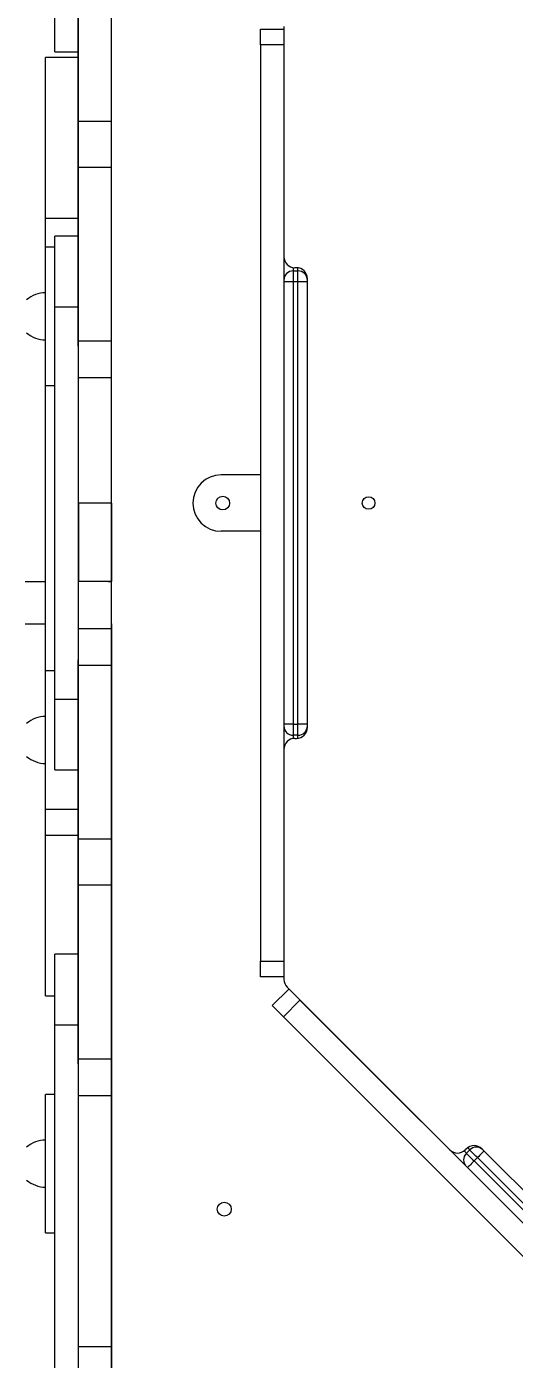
# Model space of a CAD drawing. Header units: millimetres. Extents: x -5427 to 5041, y -4732 to 3732.
# Drawn here: x -1292 to -981, y 636 to 1485 of the extents above; entities that cross this region are included whole.
import ezdxf

# ---------------------------------------------------------------- set-up
doc = ezdxf.new("R2010")
doc.units = ezdxf.units.MM
doc.layers.add('DIKOM_ОБЪЕКТ', color=7, linetype='Continuous')
doc.layers.add('DIKOM_РАЗМЕР_ОБЪЕКТА', color=7, linetype='Continuous')
doc.styles.add('style1', font='arial.ttf', dxfattribs={"width": 0.8})
doc.dimstyles.new('1-50', dxfattribs={"dimtxt": 300, "dimasz": 200, "dimexe": 100, "dimexo": 0, "dimgap": 100, "dimtad": 1, "dimtxsty": 'style1', "dimcen": 200, "dimclrd": 7, "dimclre": 7, "dimclrt": 7, "dimadec": 1, "dimazin": 2, "dimtfac": 1, "dimtmove": 0, "dimatfit": 2, "dimfxl": 0, "dimlwd": 25, "dimlwe": 18, "dimarcsym": 0})

# ---------------------------------------------------------------- blocks, each defined once
blk = doc.blocks.new('*D2')
at = {"layer": 'Defpoints', "color": 0, "transparency": 16777216}
for p in [(3071.69, 1268.63), (-2679.76, 366.63), (3071.69, -4057.3)]:
    blk.add_point(p, dxfattribs=at)
at = {"layer": 'DIKOM_РАЗМЕР_ОБЪЕКТА', "color": 7, "lineweight": 18, "transparency": 16777216}
for p, q in [((3071.69, 1268.63), (3071.69, -4157.3)), ((-2679.76, 366.63), (-2679.76, -4157.3))]:
    blk.add_line(p, q, dxfattribs=at)
at = {"layer": 'DIKOM_РАЗМЕР_ОБЪЕКТА', "color": 7, "lineweight": 25, "transparency": 16777216}
blk.add_line((-2479.76, -4057.3), (2871.69, -4057.3), dxfattribs=at)
at = {"layer": 'DIKOM_РАЗМЕР_ОБЪЕКТА', "color": 7, "transparency": 16777216}
for points in [[(-2479.76, -4023.97), (-2479.76, -4090.63), (-2679.76, -4057.3)], [(2871.69, -4023.97), (2871.69, -4090.63), (3071.69, -4057.3)]]:
    blk.add_solid(points, dxfattribs=at)
at = {"layer": 'DIKOM_РАЗМЕР_ОБЪЕКТА', "color": 7, "transparency": 16777216, "insert": (195.97, -3804.13), "char_height": 300, "attachment_point": 5, "style": 'style1'}
blk.add_mtext('5700', dxfattribs=at)

msp = doc.modelspace()

# ---------------------------------------------------------------- linework, layer by layer
at = {"layer": 'DIKOM_ОБЪЕКТ', "color": 7, "linetype": 'Continuous', "lineweight": 15}
for p, q in [((-1258.86, 1439.718), (-1258.86, 1531.898)), ((-1258.759, 1425.051), (-1258.759, 1535.842)), ((-1237.759, 1425.051), (-1237.759, 1535.842)), ((-1273.759, 1469.134), (-1273.759, 1514.134)), ((-1142.759, 1483.634), (-1127.759, 1483.634)), ((-1142.759, 1473.634), (-1142.759, 1483.634)), ((-1127.759, 1485.252), (-1127.759, 1338.634)), ((-1127.759, 1473.634), (-1142.759, 1473.634)), ((-1142.759, 1473.634), (-1142.759, 889.634)), ((-1127.759, 1473.634), (-1127.759, 889.634)), ((-1258.859, 1465.68), (-1279.759, 1465.68)), ((-1279.759, 1363.213), (-1279.759, 1465.68)), ((-1273.759, 1469.134), (-1258.859, 1469.134)), ((-1258.86, 1439.718), (-1258.759, 1439.718)), ((-1258.86, 1381.05), (-1258.86, 1439.718)), ((-1258.759, 1425.051), (-1237.759, 1425.051)), ((-1258.759, 1395.717), (-1258.759, 1425.051)), ((-1237.759, 1395.717), (-1237.759, 1425.051)), ((-1258.759, 1395.717), (-1237.759, 1395.717)), ((-1258.759, 1284.926), (-1258.759, 1395.717)), ((-1237.759, 1284.926), (-1237.759, 1395.717)), ((-1258.86, 1381.05), (-1258.759, 1381.05)), ((-1258.86, 1288.87), (-1258.86, 1381.05)), ((-1279.759, 1344.634), (-1279.759, 1363.213)), ((-1279.759, 1363.213), (-1258.859, 1363.213)), ((-1258.859, 1351.634), (-1273.759, 1351.634)), ((-1273.759, 1306.634), (-1273.759, 1351.634)), ((-1273.759, 1344.634), (-1279.759, 1344.634)), ((-1279.759, 1256.634), (-1279.759, 1344.634)), ((-1127.468, 1336.634), (-1127.759, 1336.634)), ((-1121.759, 1331.706), (-1121.759, 1329.634)), ((-1121.759, 1329.634), (-1121.759, 1322.634)), ((-1121.759, 1329.634), (-1118.76, 1329.634)), ((-1119.759, 1331.634), (-1120.759, 1331.634)), ((-1118.76, 1329.634), (-1118.76, 1331.562)), ((-1118.76, 1322.634), (-1118.76, 1329.634)), ((-1121.759, 1322.634), (-1127.759, 1322.634)), ((-1121.759, 1322.634), (-1121.759, 1040.634)), ((-1118.76, 1322.634), (-1121.759, 1322.634)), ((-1112.759, 1322.634), (-1118.76, 1322.634)), ((-1118.76, 1040.634), (-1118.76, 1322.634)), ((-1112.759, 1038.634), (-1112.759, 1324.634)), ((-1273.759, 1056.634), (-1273.759, 1306.634)), ((-1273.759, 1306.634), (-1258.859, 1306.634)), ((-1258.86, 1288.87), (-1258.759, 1288.87)), ((-1258.86, 1281.634), (-1258.86, 1288.87)), ((-1258.759, 1284.926), (-1237.759, 1284.926)), ((-1258.759, 1261.634), (-1258.759, 1284.926)), ((-1237.759, 1261.634), (-1237.759, 1284.926)), ((-1258.86, 1281.634), (-1258.759, 1281.634)), ((-1258.759, 1261.634), (-1237.759, 1261.634)), ((-1258.759, 1101.634), (-1258.759, 1261.634)), ((-1237.759, 1101.634), (-1237.759, 1261.634)), ((-1279.759, 1074.634), (-1279.759, 1256.634)), ((-1279.759, 1256.634), (-1273.759, 1256.634)), ((-1142.759, 1199.634), (-1167.759, 1199.634)), ((-1237.759, 1181.634), (-1258.759, 1181.634)), ((-1258.759, 1181.634), (-1258.759, 1131.634)), ((-1237.759, 1181.634), (-1237.759, 1131.634)), ((-1142.759, 1163.634), (-1167.759, 1163.634)), ((-1292.623, 1131.634), (-1279.759, 1131.634)), ((-1237.759, 1131.634), (-1258.759, 1131.634)), ((-1239.76, 1131.634), (-1237.759, 1131.634)), ((-1292.623, 1104.634), (-1279.759, 1104.634)), ((-1237.759, 1104.634), (-1237.759, 458.634)), ((-1258.759, 1101.634), (-1237.759, 1101.634)), ((-1258.759, 1078.342), (-1258.759, 1101.634)), ((-1237.759, 1078.342), (-1237.759, 1101.634)), ((-1258.86, 1081.634), (-1258.759, 1081.634)), ((-1258.86, 1074.398), (-1258.86, 1081.634)), ((-1273.759, 1074.634), (-1279.759, 1074.634)), ((-1279.759, 986.634), (-1279.759, 1074.634)), ((-1258.86, 1074.398), (-1258.759, 1074.398)), ((-1258.86, 982.218), (-1258.86, 1074.398)), ((-1258.759, 1078.342), (-1237.759, 1078.342)), ((-1258.759, 967.551), (-1258.759, 1078.342)), ((-1237.759, 967.551), (-1237.759, 1078.342)), ((-1273.759, 1011.634), (-1273.759, 1056.634)), ((-1273.759, 1056.634), (-1258.859, 1056.634)), ((-1121.759, 1040.634), (-1127.759, 1040.634)), ((-1121.759, 1040.634), (-1121.759, 1033.634)), ((-1121.759, 1040.634), (-1118.76, 1040.634)), ((-1118.76, 1033.634), (-1118.76, 1040.634)), ((-1112.759, 1040.634), (-1118.76, 1040.634)), ((-1118.76, 1033.634), (-1121.759, 1033.634)), ((-1121.759, 1033.634), (-1121.759, 1031.562)), ((-1120.759, 1031.634), (-1119.759, 1031.634)), ((-1118.76, 1031.706), (-1118.76, 1033.634)), ((-1127.468, 1026.634), (-1127.759, 1026.634)), ((-1127.759, 1024.634), (-1127.759, 878.015)), ((-1273.759, 1011.634), (-1258.859, 1011.634)), ((-1279.759, 970.054), (-1279.759, 986.634)), ((-1279.759, 986.634), (-1258.859, 986.634)), ((-1258.86, 982.218), (-1258.759, 982.218)), ((-1258.86, 923.55), (-1258.86, 982.218)), ((-1279.759, 867.587), (-1279.759, 970.054)), ((-1279.759, 970.054), (-1258.859, 970.054)), ((-1258.759, 967.551), (-1237.759, 967.551)), ((-1258.759, 938.217), (-1258.759, 967.551)), ((-1237.759, 938.217), (-1237.759, 967.551)), ((-1258.759, 938.217), (-1237.759, 938.217)), ((-1258.759, 827.425), (-1258.759, 938.217)), ((-1237.759, 827.425), (-1237.759, 938.217)), ((-1258.86, 923.55), (-1258.759, 923.55)), ((-1258.86, 831.37), (-1258.86, 923.55)), ((-1258.859, 894.134), (-1273.759, 894.134)), ((-1273.759, 849.134), (-1273.759, 894.134)), ((-1142.759, 889.634), (-1127.759, 889.634)), ((-1142.759, 879.634), (-1142.759, 889.634)), ((-1127.759, 879.634), (-1142.759, 879.634)), ((-1279.759, 867.587), (-1273.759, 867.587)), ((-1135.171, 861.315), (-1124.565, 871.921)), ((-1125.709, 873.066), (-1022.034, 769.39)), ((-1117.494, 864.85), (-1128.1, 854.244)), ((-1117.494, 864.85), (-704.543, 451.9)), ((-1128.1, 854.244), (-715.15, 441.293)), ((-1273.759, 599.134), (-1273.759, 849.134)), ((-1273.759, 849.134), (-1258.859, 849.134)), ((-1258.86, 824.134), (-1258.86, 831.37)), ((-1258.86, 831.37), (-1258.759, 831.37)), ((-1258.86, 824.134), (-1258.759, 824.134)), ((-1258.759, 827.425), (-1237.759, 827.425)), ((-1258.759, 804.134), (-1258.759, 827.425)), ((-1237.759, 804.134), (-1237.759, 827.425)), ((-1273.759, 804.633), (-1279.759, 804.633)), ((-1279.759, 716.634), (-1279.759, 804.633)), ((-1258.759, 804.134), (-1237.759, 804.134)), ((-1258.759, 644.134), (-1258.759, 804.134)), ((-1237.759, 644.134), (-1237.759, 804.134)), ((-1011.428, 770.098), (-1012.135, 769.39)), ((-1011.428, 767.269), (-1009.306, 769.39)), ((-1004.357, 764.441), (-1006.478, 762.319)), ((-804.952, 565.037), (-1004.357, 764.441)), ((-799.296, 567.865), (-1001.528, 770.098)), ((-1006.478, 762.319), (-807.074, 562.916)), ((-1279.759, 716.634), (-1273.759, 716.634)), ((-1258.759, 644.134), (-1237.759, 644.134)), ((-1258.759, 620.842), (-1258.759, 644.134)), ((-1237.759, 620.842), (-1237.759, 644.134))]:
    msp.add_line(p, q, dxfattribs=at)
at = {"layer": 'DIKOM_ОБЪЕКТ', "color": 7, "linetype": 'Continuous', "lineweight": 15, "flags": 128}
for points in [[(-1128.1, 854.244), (-1129.48, 855.623), (-1130.806, 856.95), (-1132.029, 858.172), (-1133.1, 859.243), (-1133.98, 860.123), (-1134.633, 860.776), (-1135.036, 861.179), (-1135.171, 861.315)], [(-1020.414, 768.183), (-1020.539, 768.058), (-1020.62, 767.977)], [(-1012.893, 768.734), (-1012.877, 768.719), (-1012.262, 768.103), (-1011.804, 767.646), (-1011.523, 767.364), (-1011.428, 767.269)], [(-1011.428, 767.269), (-1011.333, 767.174), (-1011.051, 766.893), (-1010.593, 766.435), (-1009.978, 765.819), (-1009.228, 765.069), (-1008.372, 764.214), (-1007.444, 763.285), (-1006.478, 762.319)], [(-1009.306, 769.39), (-1009.401, 769.486), (-1009.683, 769.768), (-1010.141, 770.225), (-1010.67, 770.754)], [(-1004.357, 764.441), (-1005.322, 765.406), (-1006.251, 766.335), (-1007.107, 767.191), (-1007.857, 767.941), (-1008.472, 768.556), (-1008.93, 769.014), (-1009.211, 769.295), (-1009.306, 769.39)], [(-1000.114, 768.684), (-1000.196, 768.602), (-1000.437, 768.36), (-1000.829, 767.968), (-1001.357, 767.441), (-1001.999, 766.798), (-1002.733, 766.064), (-1003.529, 765.269), (-1004.357, 764.441)], [(-1006.478, 762.319), (-1007.306, 761.492), (-1008.101, 760.696), (-1008.835, 759.962), (-1009.478, 759.32), (-1010.005, 758.792), (-1010.398, 758.4), (-1010.639, 758.158), (-1010.72, 758.077)]]:
    msp.add_lwpolyline(points, dxfattribs=at)
at = {"layer": 'DIKOM_ОБЪЕКТ', "color": 7, "linetype": 'Continuous', "lineweight": 15}
for centre, radius in [((-1166.759, 1181.634), 4.4), ((-1073.759, 1181.634), 4), ((-1165.759, 731.666), 4.432)]:
    msp.add_circle(centre, radius, dxfattribs=at)
for centre, radius, start, end in [((-1120.759, 1338.634), 7, 180, 270), ((-1121.759, 1323.634), 6, 90, 180), ((-1119.759, 1324.634), 7, 0, 90), ((-1118.759, 1323.634), 6, 0, 90), ((-1279.599, 1296.957), 18.677, 90.490933, 130.621157), ((-1279.599, 1304.31), 18.677, 229.378843, 269.509067), ((-1167.759, 1181.634), 18, 90, 180), ((-1167.759, 1181.634), 18, 180, 270), ((-1279.599, 1026.957), 18.677, 90.490933, 130.621157), ((-1121.759, 1039.634), 6, 180, 270), ((-1119.759, 1038.634), 7, 270, 0), ((-1118.759, 1039.634), 6, 270, 0), ((-1120.759, 1024.634), 7, 90, 180), ((-1279.599, 1034.31), 18.677, 229.378843, 269.509067), ((-1120.759, 878.015), 7, 180, 225), ((-1279.599, 756.957), 18.677, 90.490933, 130.621157), ((-1017.085, 774.34), 7, 225, 315), ((-1007.185, 763.027), 6, 135, 225), ((-1006.478, 765.148), 7, 45, 135), ((-1005.064, 765.148), 6, 45, 135), ((-1279.599, 764.31), 18.677, 229.378843, 269.509067)]:
    msp.add_arc(centre, radius, start, end, dxfattribs=at)

# ---------------------------------------------------------------- dimensions: what is measured, and where the dimension line sits
at = {"layer": 'DIKOM_РАЗМЕР_ОБЪЕКТА'}
dim = msp.add_linear_dim(base=(3071.691, -4057.301), p1=(-2679.759, 366.634), p2=(3071.691, 1268.634), text='5700', dimstyle='1-50', dxfattribs=at)
dim.commit()
dim.dimension.update_dxf_attribs({"geometry": '*D2', "text_midpoint": (195.966, -4057.301), "dimtype": 160})

doc.saveas('drawing.dxf')
